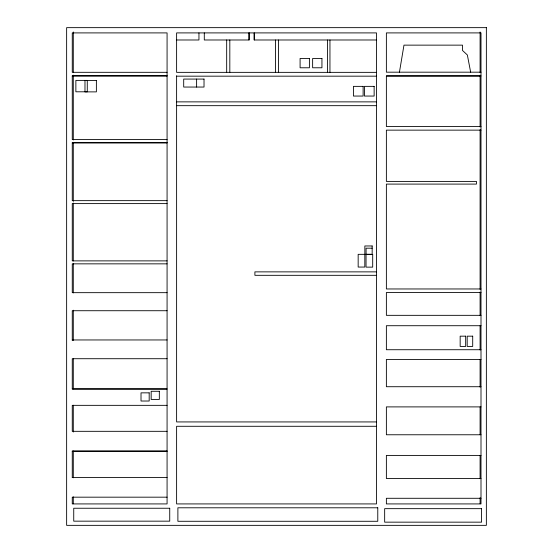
<?xml version="1.0" encoding="UTF-8"?>
<svg xmlns="http://www.w3.org/2000/svg" width="553" height="553" viewBox="0 0 553 553"><rect width="100%" height="100%" fill="white"/><g stroke="black" fill="none" stroke-linecap="round" stroke-linejoin="round"><path stroke-width="0.83" d="M399.439 72.18L403.973 45.139L462.495 45.139L462.495 50.454L467.361 54.996L470.651 72.18M176.614 39.989L198.949 39.989L198.949 32.904M254.235 39.989L254.235 32.904L254.221 39.989L376.503 39.989M480.999 72.18L386.374 72.18L386.374 32.904L480.999 32.904L480.999 503.921L386.374 503.921L386.374 498.288L480.999 498.288M167.075 72.312L72.263 72.312L72.263 32.904L167.075 32.904L167.075 503.921L72.263 503.921L72.263 497.175L167.075 497.175M376.503 72.353L176.614 72.353L176.614 32.904L376.503 32.904L376.503 503.921L176.614 503.921L176.614 426.287L376.503 426.287M167.075 75.754L72.263 75.754L72.263 139.467L167.075 139.467M386.374 75.948L480.999 75.948L386.374 75.982L386.374 126.519L480.999 126.519M72.263 76.01L167.075 76.01M176.614 76.169L376.503 76.169M176.614 101.87L376.503 101.87M176.614 105.671L376.503 105.671M480.999 130.142L386.374 130.142L386.374 181.405L476.437 181.405L476.437 184.094L386.374 184.094L386.374 288.963L480.999 288.963M167.075 142.764L72.263 142.764L72.263 200.649L167.075 200.649M72.263 142.826L167.075 142.826M167.075 203.608L72.263 203.608L72.263 260.878L167.075 260.878M372.162 248.186L366.079 248.186L366.079 254.262M167.075 263.85L72.263 263.85L72.263 292.668L167.075 292.668M376.503 271.869L254.898 271.869L254.898 275.318L376.503 275.318M480.999 292.523L386.374 292.523L386.374 315.334L480.999 315.334M167.075 310.724L72.263 310.724L72.263 340.434M480.999 325.717L386.374 325.717L386.374 349.731L480.999 349.731M72.263 339.957L167.075 339.957M167.075 358.717L72.263 358.717L72.263 388.987L167.075 388.987L72.263 388.959M480.999 359.443L386.374 359.429L386.374 386.72L480.999 386.72M167.075 405.342L72.263 405.342L72.263 431.319L167.075 431.319M480.999 406.897L386.374 406.897L386.374 434.769L480.999 434.769M376.503 421.932L176.614 421.932L176.614 75.726M167.075 450.937L72.263 450.937L72.263 477.626M72.263 451.331L167.075 451.331M480.999 455.409L386.374 455.409L386.374 478.525L480.999 478.525M72.263 477.433L167.075 477.433M480.094 31.97L480.094 72.581M480.094 75.173L480.094 127.017M480.094 129.609L480.094 289.461M480.094 292.053L480.094 315.383M480.094 325.752L480.094 349.945M480.094 359.45L480.094 387.1M480.094 406.973L480.094 434.623M480.094 455.361L480.094 478.691M480.094 497.7L480.094 503.748M329.954 39.989L329.954 72.353M327.473 39.989L327.473 72.353M278.442 39.989L278.442 72.353M275.463 39.989L275.463 72.353M249.099 32.904L249.099 39.989L204.292 39.989L204.292 32.904M249.023 32.904L249.023 39.989M229.82 39.989L229.82 72.353M226.682 39.989L226.682 72.353M196.612 79.072L196.612 87.049M73.293 31.97L73.293 72.581M73.293 75.173L73.293 139.978M73.293 142.57L73.293 201.327M73.293 203.055L73.293 260.947M73.293 263.539L73.293 292.917M73.293 310.198L73.293 340.441M73.293 358.586L73.293 388.828M73.293 405.245L73.293 432.031M73.293 451.041L73.293 477.827M73.293 496.836L73.293 503.748M486.364 27.65L66.637 27.65L66.637 525.35L486.364 525.35L486.364 27.65M309.404 58.48L300.092 58.48L300.092 67.784L309.404 67.784L309.404 58.48M321.943 58.48L312.632 58.48L312.632 67.784L321.943 67.784L321.943 58.48M204.022 79.072L183.7 79.072L183.7 87.049L204.022 87.049L204.022 79.072M87.277 80.392L75.872 80.392L75.872 91.798L87.277 91.798L87.277 80.392M96.381 80.475L84.982 80.475L84.982 91.881L96.381 91.881L96.381 80.475M363.121 86.365L353.429 86.365L353.429 96.056L363.121 96.056L363.121 86.365M374.139 86.365L364.455 86.365L364.455 96.056L374.139 96.056L374.139 86.365M372.162 245.967L364.849 245.967L364.849 254.262L372.162 254.262L372.162 245.967M364.814 254.332L358.164 254.332L358.164 267.058L364.814 267.058L364.814 254.332M372.694 254.408L366.045 254.408L366.045 267.134L372.694 267.134L372.694 254.408M465.674 336.169L460.165 336.169L460.165 346.427L465.674 346.427L465.674 336.169M472.704 336.169L467.195 336.169L467.195 346.427L472.704 346.427L472.704 336.169M159.333 391.282L151.163 391.282L151.163 399.453L159.333 399.453L159.333 391.282M149.186 392.851L141.015 392.851L141.015 401.022L149.186 401.022L149.186 392.851M377.775 507.792L177.886 507.792L177.886 521.279L377.775 521.279L377.775 507.792M169.736 508.242L73.736 508.242L73.736 521.161L169.736 521.161L169.736 508.242M481.566 508.663L384.66 508.663L384.66 522.156L481.566 522.156L481.566 508.663"/></g></svg>
